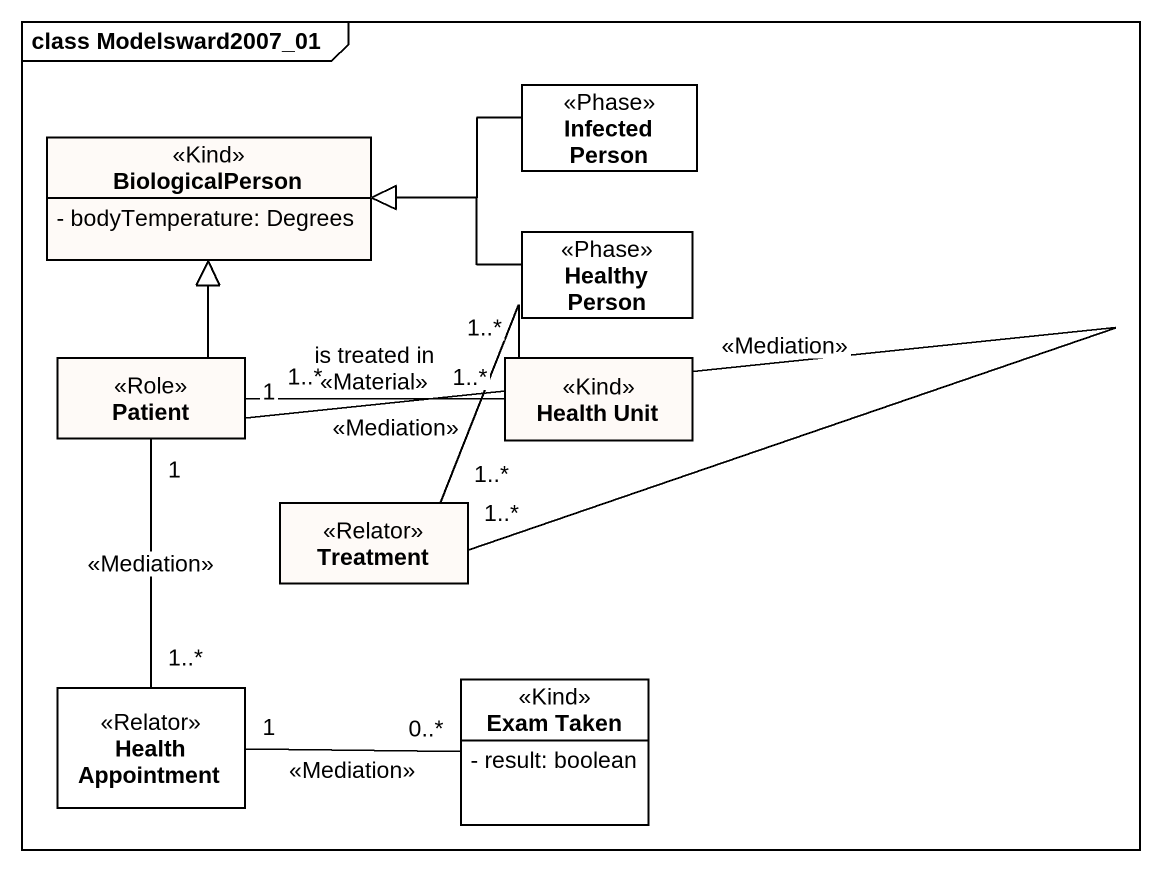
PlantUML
@startuml
mainframe class Modelsward2007_01
hide circle
hide empty members
skinparam classAttributeIconSize 0
class "Infected Person" as Infected_Person <<Phase>>
class BiologicalPerson <<Kind>> #FEFAF7 {
  - bodyTemperature: Degrees
}
class "Healthy Person" as Healthy_Person <<Phase>>
class Patient <<Role>> #FEFAF7
class "Health Unit" as Health_Unit <<Kind>> #FEFAF7
class Treatment <<Relator>> #FEFAF7
class "Health Appointment" as Health_Appointment <<Relator>>
class "Exam Taken" as Exam_Taken <<Kind>> {
  - result: boolean
}
Infected_Person -left-|> BiologicalPerson
Healthy_Person -left-|> BiologicalPerson
Patient -up-|> BiologicalPerson
Patient "1..*" -right- "1..*" Health_Unit : is treated in\n<<Material>>
Treatment "1..*" -up- "1" Patient : <<Mediation>>
Treatment "1..*" -up- "1..*" Health_Unit : <<Mediation>>
Health_Appointment "1..*" -up- "1" Patient : <<Mediation>>
Health_Appointment "1" -right- "0..*" Exam_Taken : <<Mediation>>
@enduml
